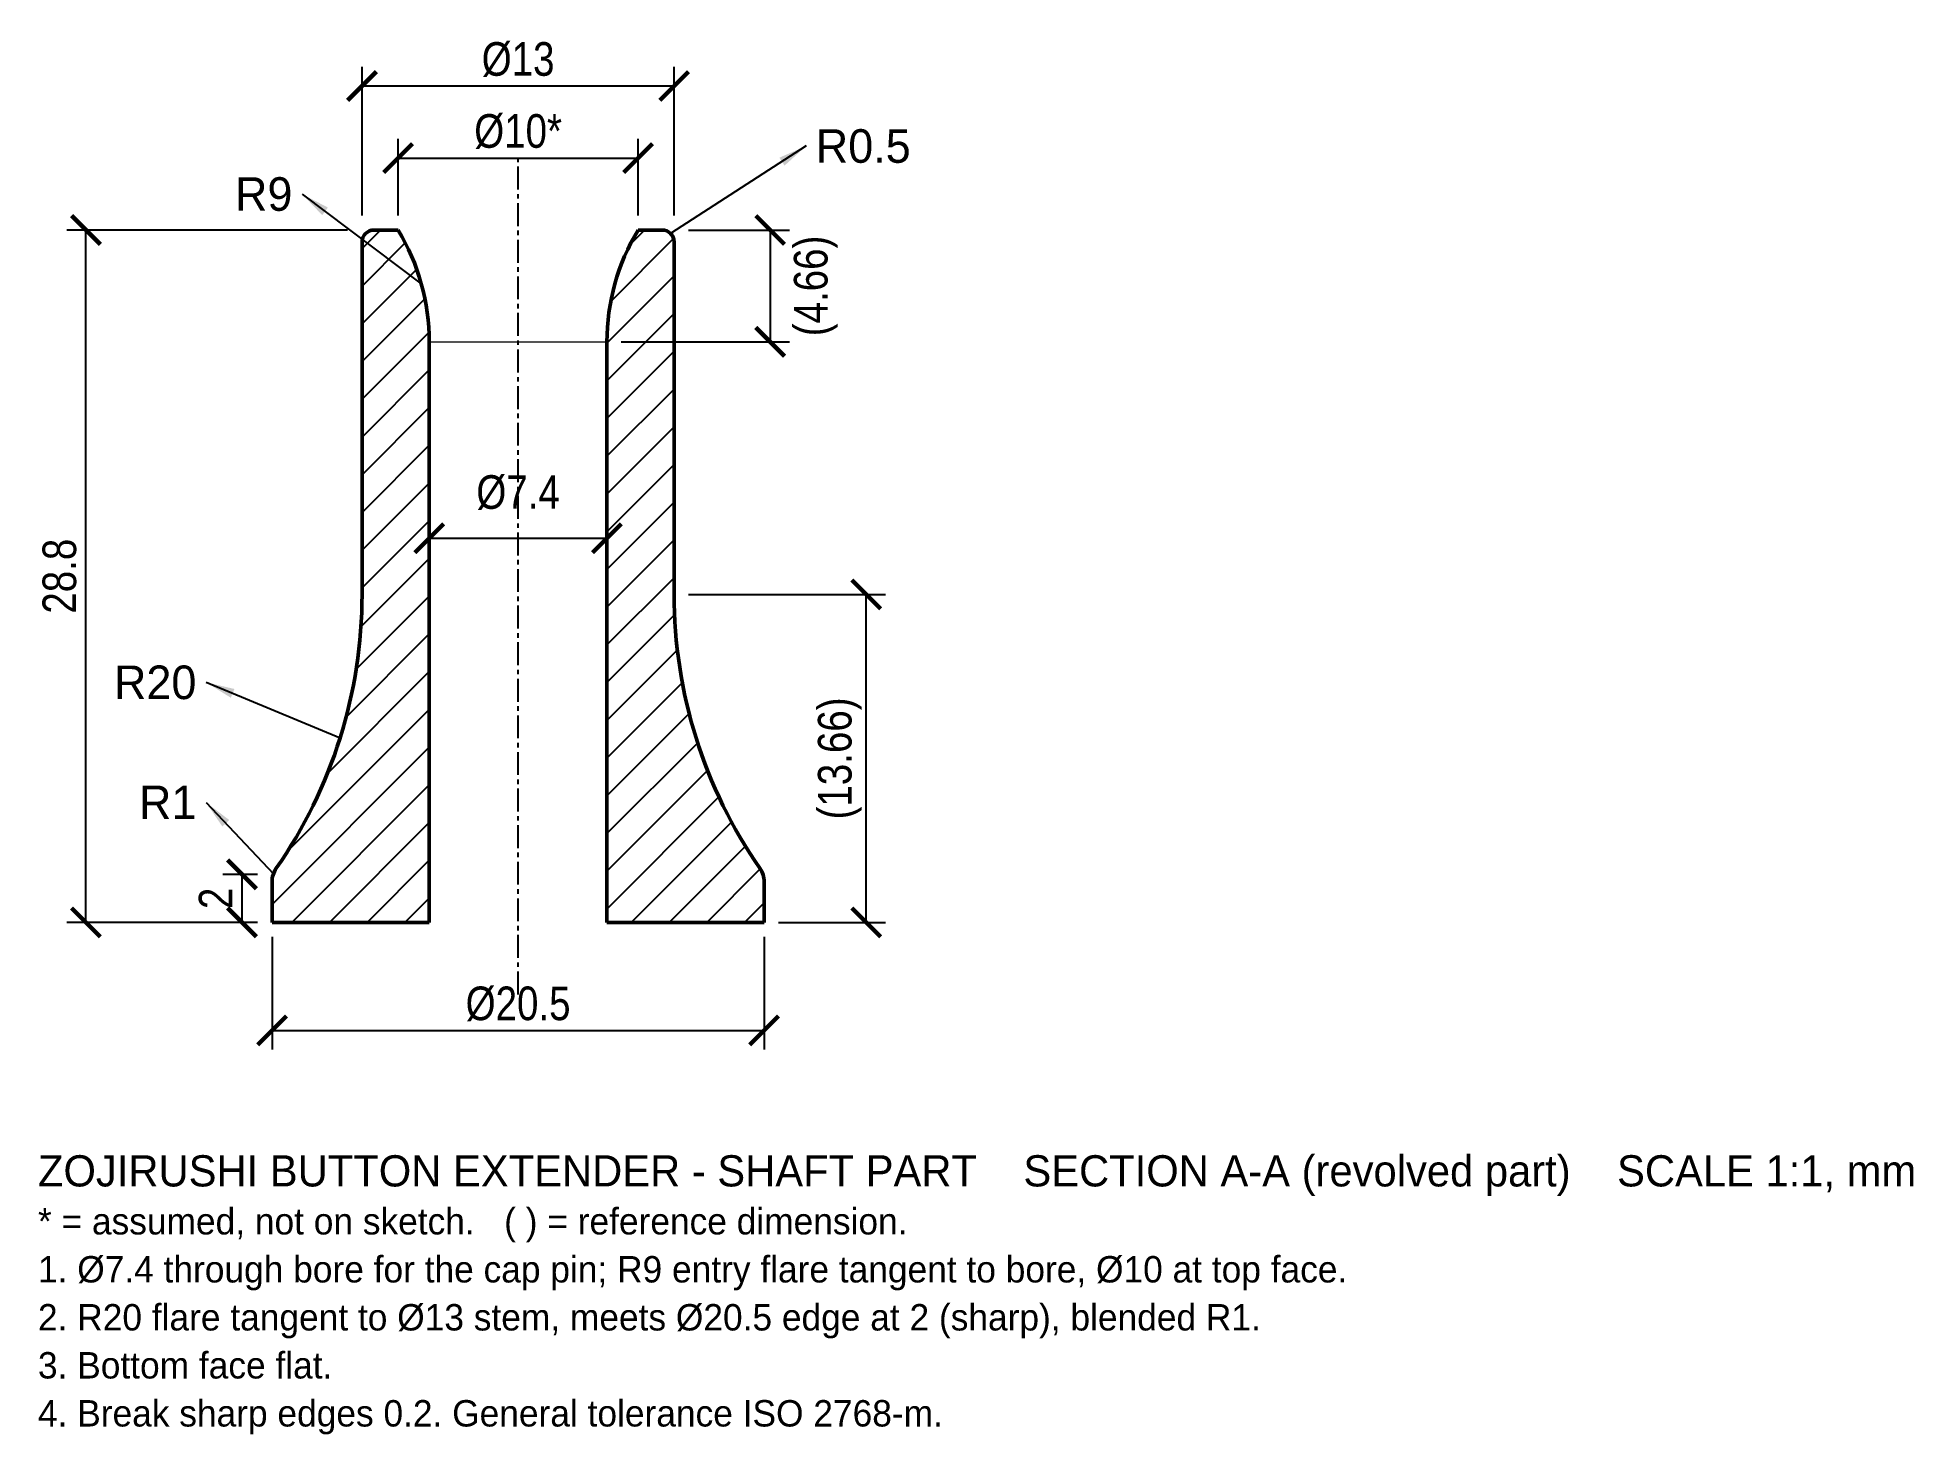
# Model space of a CAD drawing. Header units: millimetres. Extents: x -20 to 58.1, y -21.3 to 36.9.
import ezdxf
from ezdxf.enums import TextEntityAlignment as Align

# ---------------------------------------------------------------- set-up
doc = ezdxf.new("R2010")
doc.units = ezdxf.units.MM
doc.header["$LTSCALE"] = 0.3
doc.linetypes.add('CENTER', pattern=[5.08, 3.175, -0.635, 0.635, -0.635])
for name, color, linetype in [('CENTER', 1, 'CENTER'), ('DIM', 5, 'CONTINUOUS'), ('HATCH', 8, 'CONTINUOUS'), ('TEXT', 7, 'CONTINUOUS')]:
    doc.layers.add(name, color=color, linetype=linetype)
doc.layers.add('OUTLINE', color=7, linetype='CONTINUOUS', lineweight=50)
doc.styles.add('OpenSansCondensed-Light', font='OpenSansCondensed-Light.ttf')
doc.dimstyles.new('SHAFT', dxfattribs={"dimtxt": 1.4, "dimasz": 1.2, "dimexe": 0.8, "dimexo": 0.6, "dimgap": 0.4, "dimtad": 1, "dimdec": 1, "dimdsep": 46, "dimtxsty": 'OpenSansCondensed-Light', "dimblk": 'ARCHTICK', "dimcen": 2.5, "dimclrd": 5, "dimclre": 5, "dimclrt": 5, "dimazin": 3, "dimtfac": 0.5, "dimtmove": 2, "dimatfit": 3})

# ---------------------------------------------------------------- blocks, each defined once
blk = doc.blocks.new('_ARCHTICK')
at = {"color": 0, "linetype": 'BYBLOCK', "const_width": 0.15}
blk.add_lwpolyline([(-0.5, -0.5), (0.5, 0.5)], dxfattribs=at)

msp = doc.modelspace()

# ---------------------------------------------------------------- hatches: boundary and pattern name
at = {"layer": 'HATCH'}
h = msp.add_hatch(dxfattribs=at)
h.set_pattern_fill('ANSI31', scale=0.35)
h.paths.add_polyline_path([(-3.7, 0), (-3.7, 24.181), (-3.702, 24.385), (-3.709, 24.589), (-3.721, 24.792), (-3.737, 24.996), (-3.758, 25.199), (-3.783, 25.401), (-3.813, 25.603), (-3.848, 25.804), (-3.887, 26.004), (-3.93, 26.204), (-3.978, 26.402), (-4.031, 26.599), (-4.088, 26.795), (-4.15, 26.99), (-4.216, 27.183), (-4.286, 27.374), (-4.36, 27.564), (-4.439, 27.753), (-4.522, 27.939), (-4.61, 28.123), (-4.701, 28.306), (-4.797, 28.486), (-4.896, 28.664), (-5, 28.84), (-6, 28.84), (-6.033, 28.839), (-6.065, 28.836), (-6.098, 28.83), (-6.129, 28.823), (-6.161, 28.813), (-6.191, 28.802), (-6.221, 28.788), (-6.25, 28.773), (-6.278, 28.756), (-6.304, 28.737), (-6.33, 28.716), (-6.354, 28.694), (-6.376, 28.67), (-6.397, 28.644), (-6.416, 28.618), (-6.433, 28.59), (-6.448, 28.561), (-6.462, 28.531), (-6.473, 28.501), (-6.483, 28.469), (-6.49, 28.438), (-6.496, 28.405), (-6.499, 28.373), (-6.5, 28.34), (-6.5, 13.659), (-6.506, 13.154), (-6.526, 12.648), (-6.558, 12.143), (-6.602, 11.64), (-6.66, 11.137), (-6.73, 10.636), (-6.813, 10.138), (-6.908, 9.641), (-7.016, 9.147), (-7.136, 8.656), (-7.269, 8.168), (-7.414, 7.683), (-7.571, 7.202), (-7.74, 6.726), (-7.922, 6.254), (-8.115, 5.786), (-8.32, 5.324), (-8.536, 4.867), (-8.764, 4.416), (-9.004, 3.97), (-9.254, 3.531), (-9.516, 3.098), (-9.788, 2.672), (-10.071, 2.253), (-10.086, 2.232), (-10.099, 2.211), (-10.112, 2.189), (-10.125, 2.167), (-10.137, 2.145), (-10.148, 2.122), (-10.159, 2.099), (-10.169, 2.076), (-10.179, 2.053), (-10.188, 2.029), (-10.196, 2.006), (-10.204, 1.981), (-10.212, 1.957), (-10.218, 1.933), (-10.224, 1.908), (-10.23, 1.884), (-10.234, 1.859), (-10.239, 1.834), (-10.242, 1.809), (-10.245, 1.784), (-10.247, 1.758), (-10.249, 1.733), (-10.25, 1.708), (-10.25, 1.683), (-10.25, 0), (-3.7, 0)])
h = msp.add_hatch(dxfattribs=at)
h.set_pattern_fill('ANSI31', scale=0.35)
h.paths.add_polyline_path([(3.7, 0), (3.7, 24.181), (3.702, 24.385), (3.709, 24.589), (3.721, 24.792), (3.737, 24.996), (3.758, 25.199), (3.783, 25.401), (3.813, 25.603), (3.848, 25.804), (3.887, 26.004), (3.93, 26.204), (3.978, 26.402), (4.031, 26.599), (4.088, 26.795), (4.15, 26.99), (4.216, 27.183), (4.286, 27.374), (4.36, 27.564), (4.439, 27.753), (4.522, 27.939), (4.61, 28.123), (4.701, 28.306), (4.797, 28.486), (4.896, 28.664), (5, 28.84), (6, 28.84), (6.033, 28.839), (6.065, 28.836), (6.098, 28.83), (6.129, 28.823), (6.161, 28.813), (6.191, 28.802), (6.221, 28.788), (6.25, 28.773), (6.278, 28.756), (6.304, 28.737), (6.33, 28.716), (6.354, 28.694), (6.376, 28.67), (6.397, 28.644), (6.416, 28.618), (6.433, 28.59), (6.448, 28.561), (6.462, 28.531), (6.473, 28.501), (6.483, 28.469), (6.49, 28.438), (6.496, 28.405), (6.499, 28.373), (6.5, 28.34), (6.5, 13.659), (6.506, 13.154), (6.526, 12.648), (6.558, 12.143), (6.602, 11.64), (6.66, 11.137), (6.73, 10.636), (6.813, 10.138), (6.908, 9.641), (7.016, 9.147), (7.136, 8.656), (7.269, 8.168), (7.414, 7.683), (7.571, 7.202), (7.74, 6.726), (7.922, 6.254), (8.115, 5.786), (8.32, 5.324), (8.536, 4.867), (8.764, 4.416), (9.004, 3.97), (9.254, 3.531), (9.516, 3.098), (9.788, 2.672), (10.071, 2.253), (10.086, 2.232), (10.099, 2.211), (10.112, 2.189), (10.125, 2.167), (10.137, 2.145), (10.148, 2.122), (10.159, 2.099), (10.169, 2.076), (10.179, 2.053), (10.188, 2.029), (10.196, 2.006), (10.204, 1.981), (10.212, 1.957), (10.218, 1.933), (10.224, 1.908), (10.23, 1.884), (10.234, 1.859), (10.239, 1.834), (10.242, 1.809), (10.245, 1.784), (10.247, 1.758), (10.249, 1.733), (10.25, 1.708), (10.25, 1.683), (10.25, 0), (3.7, 0)])

# ---------------------------------------------------------------- linework, layer by layer
at = {"layer": 'CENTER'}
msp.add_line((0, -3), (0, 31.84), dxfattribs=at)
at = {"layer": 'OUTLINE'}
for p, q in [((-6.5, 28.34), (-6.5, 13.659)), ((-5, 28.84), (-6, 28.84)), ((5, 28.84), (6, 28.84)), ((6.5, 28.34), (6.5, 13.659)), ((-3.7, 0), (-3.7, 24.181)), ((3.7, 0), (3.7, 24.181)), ((-10.25, 1.683), (-10.25, 0)), ((10.25, 1.683), (10.25, 0)), ((-10.25, 0), (-3.7, 0)), ((10.25, 0), (3.7, 0))]:
    msp.add_line(p, q, dxfattribs=at)
at = {"layer": 'OUTLINE', "lineweight": 18}
msp.add_line((-3.7, 24.181), (3.7, 24.181), dxfattribs=at)
at = {"layer": 'OUTLINE'}
for centre, radius, start, end in [((-6, 28.34), 0.5, 90, 180), ((-12.7, 24.181), 9, 0, 31.17884), ((12.7, 24.181), 9, 148.82116, 180), ((6, 28.34), 0.5, 0, 90), ((-26.5, 13.659), 20, -34.77194, 0), ((26.5, 13.659), 20, 180, 214.77194), ((-9.25, 1.683), 1, 145.22806, 180), ((9.25, 1.683), 1, 0, 34.77194)]:
    msp.add_arc(centre, radius, start, end, dxfattribs=at)

# ---------------------------------------------------------------- texts
at = {"layer": 'DIM', "color": 5}
msp.add_text('R0.5', height=1.4, dxfattribs=at).set_placement((12.4, 32.34), align=Align.MIDDLE_LEFT)
for s, p in [('R9', (-9.4, 30.34)), ('R20', (-13.4, 10)), ('R1', (-13.4, 5))]:
    msp.add_text(s, height=1.4, dxfattribs=at).set_placement(p, align=Align.MIDDLE_RIGHT)
at = {"layer": 'TEXT'}
for s, height, p in [('ZOJIRUSHI BUTTON EXTENDER - SHAFT PART    SECTION A-A (revolved part)    SCALE 1:1, mm', 1.3, (-20, -11)), ('* = assumed, not on sketch.   ( ) = reference dimension.', 1.1, (-20, -13)), ('1. %%c7.4 through bore for the cap pin; R9 entry flare tangent to bore, %%c10 at top face.', 1.1, (-20, -15)), ('2. R20 flare tangent to %%c13 stem, meets %%c20.5 edge at 2 (sharp), blended R1.', 1.1, (-20, -17)), ('3. Bottom face flat.', 1.1, (-20, -19)), ('4. Break sharp edges 0.2. General tolerance ISO 2768-m.', 1.1, (-20, -21))]:
    msp.add_text(s, height=height, dxfattribs=at).set_placement(p)

# ---------------------------------------------------------------- dimensions: what is measured, and where the dimension line sits
at = {"layer": 'DIM'}
for base, p1, p2, text in [((-6.5, 34.84), (-6.5, 28.84), (6.5, 28.84), '%%c<>'), ((-5, 31.84), (-5, 28.84), (5, 28.84), '%%c<>*'), ((-3.7, 16), (-3.7, 16), (3.7, 16), '%%c<>'), ((-10.25, -4.5), (-10.25, 0), (10.25, 0), '%%c<>')]:
    msp.add_linear_dim(base=base, p1=p1, p2=p2, text=text, dimstyle='SHAFT', dxfattribs=at).render()
for base, p2 in [((-18, 0), (-6.5, 28.84)), ((-11.5, 0), (-10.25, 2))]:
    msp.add_linear_dim(base=base, p1=(-10.25, 0), p2=p2, angle=90, dimstyle='SHAFT', dxfattribs=at).render()
for base, p1, p2 in [((10.5, 28.84), (6.5, 28.84), (3.7, 24.181)), ((14.5, 0), (10.25, 0), (6.5, 13.659))]:
    msp.add_linear_dim(base=base, p1=p1, p2=p2, angle=90, text='(<>)', dimstyle='SHAFT', override={"dimdec": 2}, dxfattribs=at).render()

# ---------------------------------------------------------------- leaders
at = {"layer": 'DIM', "color": 5}
for points in [[(12, 32.34), (6.354, 28.694)], [(-9, 30.34), (-4.031, 26.599)], [(-13, 10), (-7.414, 7.683)], [(-13, 5), (-10.19, 2.025)]]:
    msp.add_leader(points, dimstyle='SHAFT', dxfattribs=at)

doc.saveas('drawing.dxf')
